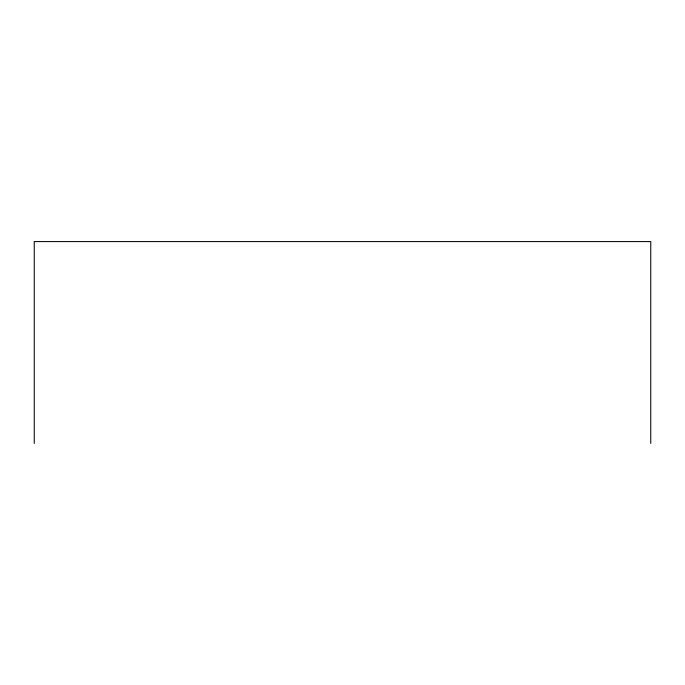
<?xml version="1.0" encoding="UTF-8"?>
<svg xmlns="http://www.w3.org/2000/svg" width="685" height="685" viewBox="0 0 685 685"><rect width="100%" height="100%" fill="white"/><g stroke="black" fill="none" stroke-linecap="round" stroke-linejoin="round"><path stroke-width="1.03" d="M650.75 443.418L650.75 241.582L34.25 241.582L34.25 443.418"/></g></svg>
